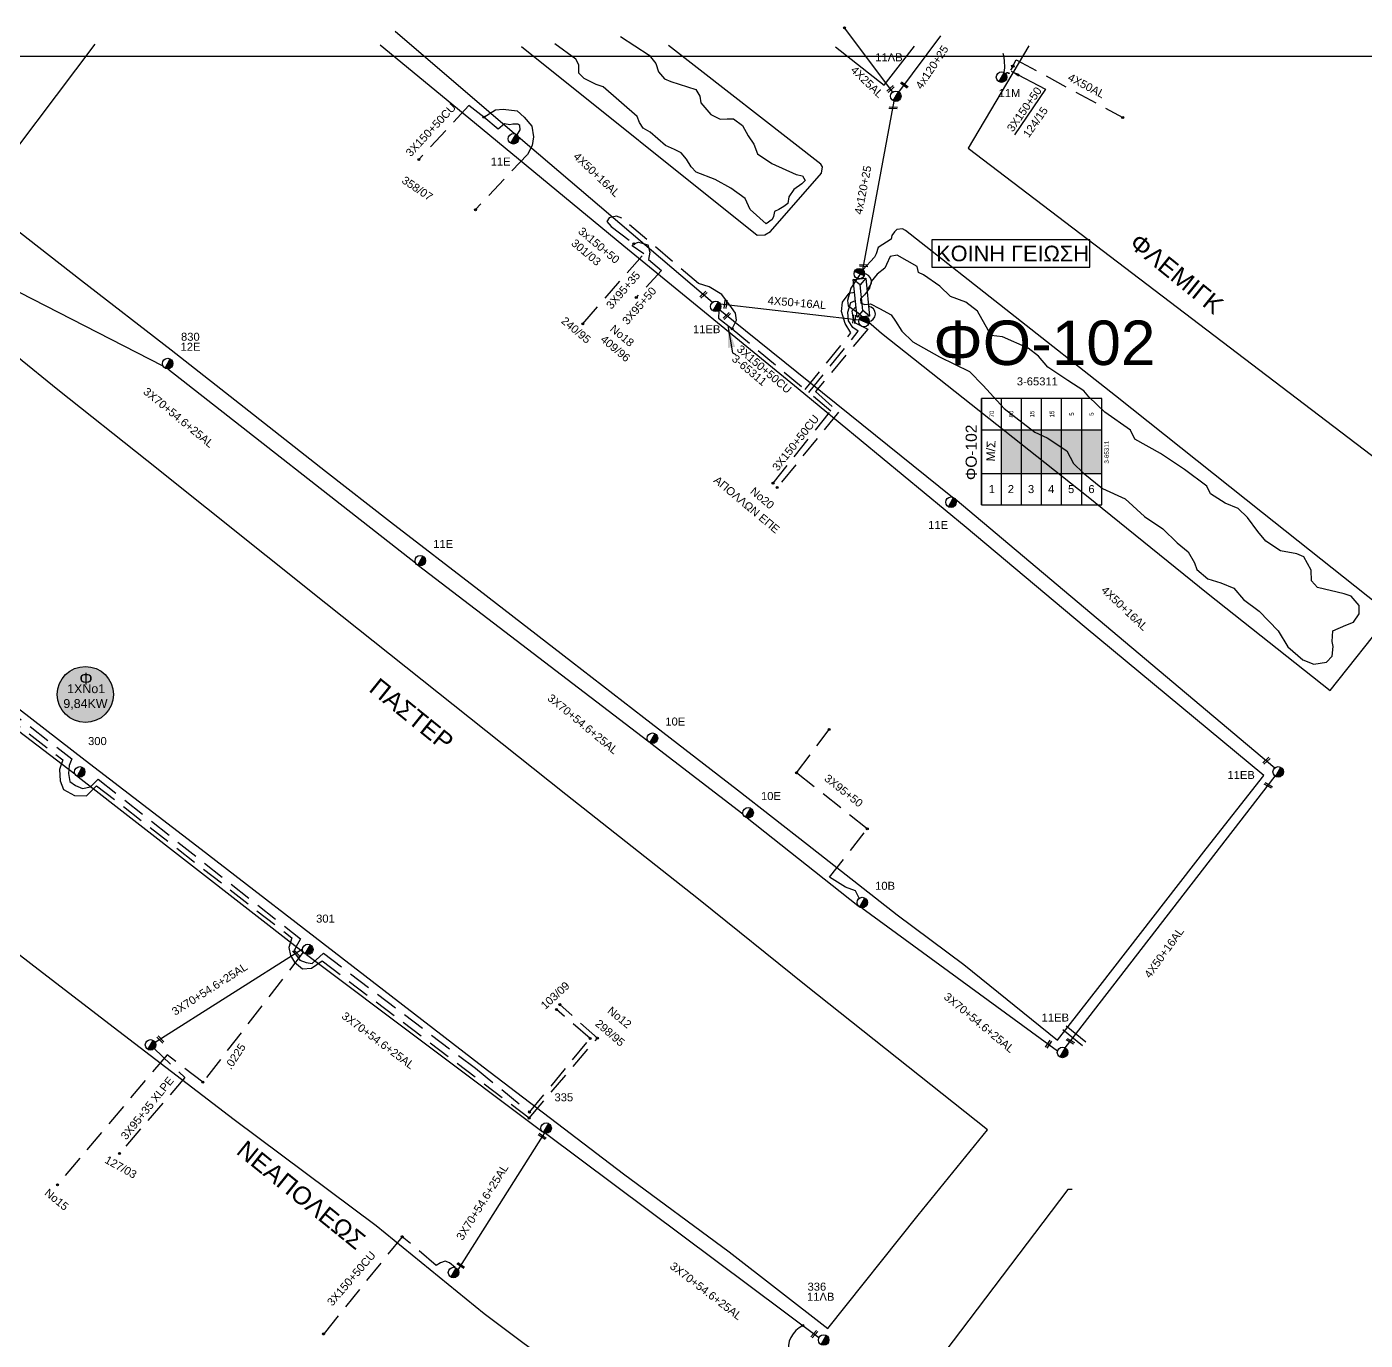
# Model space of a CAD drawing. Header units: millimetres. Extents: x 895 to 1951, y 728 to 1259.
# Drawn here: x 1597.9 to 1748.4, y 1106.6 to 1254.3 of the extents above; entities that cross this region are included whole.
import ezdxf
from ezdxf.enums import TextEntityAlignment as Align

# ---------------------------------------------------------------- set-up
doc = ezdxf.new("R2010")
doc.units = ezdxf.units.MM
doc.linetypes.add('DASHED', pattern=[19.05, 12.7, -6.35])
for name, color, linetype in [('Άγνωστα', 7, 'Continuous'), ('Ασφαλειοκιβώτια Χ.Τ 6 αναχωρήσεων', 7, 'Continuous'), ('Γέφυρες Εναέριου Δικτύου', 7, 'Continuous'), ('Γυμνά εναέρια ΧΤ και ΦΟΠ (3Φ)   4x50+16AL', 7, 'Continuous'), ('Εναέρια παροχή ΧΤ 4x25', 7, 'SYN_LINE'), ('Επιγραφές - Σχήματα', 7, 'Continuous'), ('Καλώδια ΧΤ   3x150+50CU', 7, 'DASHED'), ('Καλώδια ΧΤ   3x150AL+50XLPE', 7, 'DASHED'), ('Καλώδια ΧΤ   3x95+35 XLPE', 7, 'DASHED'), ('Μηχανική τομή', 7, 'Continuous'), ('Στύλος ΦΜ', 7, 'Continuous'), ('Στύλος ΦΜ @ 1', 7, 'Continuous'), ('Συνδέσεις', 7, 'Continuous'), ('Συνεστραμμένα ΧΤ   3x70+54.6+25 AL', 7, 'SYN_LINE'), ('Συνεστραμμένα ΧΤ   4x120+25 AL', 7, 'SYN_LINE'), ('Τομή', 7, 'Continuous'), ('Υποσταθμός εναέριος 2 στύλων', 7, 'Continuous'), ('Υποσταθμός πόλεως', 7, 'Continuous'), ('Υπόβαθρο ΔΕΗ', 7, 'Continuous'), ('Υπόγεια καλώδια Παροχών ΧΤ   .0225', 7, 'DASHED'), ('Υπόγεια καλώδια Παροχών ΧΤ   4x50AL', 7, 'DASHED'), ('Χώρος', 7, 'Continuous')]:
    doc.layers.add(name, color=color, linetype=linetype)
doc.styles.get("Standard").update_dxf_attribs({"font": 'ARIAL.TTF'})
doc.linetypes.add('SYN_LINE', pattern='A,0.5,-0.0001,["/\\/\\/\\/",Standard,S=0.1,R=0,X=0,Y=-0.05],-0.25', length=0.7501)
doc.dimstyles.new('ISO-25', dxfattribs={"dimtxt": 2.5, "dimasz": 2.5, "dimexe": 1.25, "dimexo": 0.625, "dimtad": 1, "dimtxsty": 'Standard', "dimcen": 2.5, "dimadec": 0, "dimazin": 0, "dimtfac": 1, "dimtmove": 0, "dimatfit": 3, "dimfxl": 1, "dimarcsym": 0})

# ---------------------------------------------------------------- blocks, each defined once
blk = doc.blocks.new('ΥΠΑΡΧΩΝ ΤΣΙΜΕΝΤΕΝΙΟΣ ΣΤΥΛΟΣ')
at = {"layer": 'Στύλος ΦΜ'}
blk.add_hatch(color=7, dxfattribs=at).paths.add_polyline_path([(-1.29, -2.28, 0.574793), (2.62, 0, 0.268822), (1.3, 2.27)])
at = {"layer": 'Στύλος ΦΜ', "color": 7}
blk.add_line((-1.29, -2.28), (1.3, 2.27), dxfattribs=at)
blk.add_circle((0, 0), 2.62, dxfattribs=at)
at = {"layer": 'Στύλος ΦΜ', "flags": 4}
for tag, p in [('ΤΥΠΟΣ', (-4.91, 3.03)), ('ΑΡΙΘΜΟΣ', (-4.68, 8.05))]:
    blk.add_attdef(tag, p, '', height=4, dxfattribs=at)
blk = doc.blocks.new('ΥΠΟΣΤΑΘΜΟΣ ΕΝΑΕΡΙΟΣ ΕΠΙ 2 ΣΤΥΛΩΝ')
at = {"layer": 'Υποσταθμός εναέριος 2 στύλων', "linetype": 'Continuous'}
for points in [[(-11.97, -2.11, 0.574793), (-8.45, -0.07, 0.268822), (-9.64, 1.98)], [(9.68, -2.15, 0.574793), (13.19, -0.1, 0.268822), (12.01, 1.95)]]:
    blk.add_hatch(color=256, dxfattribs=at).paths.add_polyline_path(points)
for p, q in [((-11.97, -2.11), (-9.64, 1.98)), ((9.68, -2.15), (12.01, 1.95))]:
    blk.add_line(p, q, dxfattribs=at)
for centre in [(-10.81, -0.07), (10.84, -0.1)]:
    blk.add_circle(centre, 2.36, dxfattribs=at)
at = {"layer": 'Υποσταθμός πόλεως', "linetype": 'Continuous', "ltscale": 40}
blk.add_lwpolyline([(-8.57, 2.82), (8.57, 2.82), (8.57, -2.82), (-8.57, -2.82)], close=True, dxfattribs=at)
for points in [[(-5.75, 0), (-8.57, 2.82)], [(-8.57, -2.82), (-5.75, 0)], [(-5.75, 0), (5.75, 0)], [(5.75, 0), (8.57, 2.82)], [(8.57, -2.82), (5.75, 0)]]:
    blk.add_lwpolyline(points, dxfattribs=at)
at = {"layer": 'Υποσταθμός εναέριος 2 στύλων', "ltscale": 40, "flags": 1}
for tag, p in [('ΜΕΤΑΣΧΗΜΑΤΙΣΜΟΣ', (14.09, 2.51)), ('ΙΣΧΥΣ', (14.07, -0.28)), ('ΑΡΙΘΜΟΣ', (14.19, -3))]:
    blk.add_attdef(tag, p, '', height=1.8, dxfattribs=at)
blk = doc.blocks.new('ΜΗΧΑΝΙΚΗ ΤΟΜΗ')
at = {"layer": 'Μηχανική τομή', "ltscale": 40}
for p, q in [((-1.89, 0.78), (1.89, 0.78)), ((1.89, 0), (-1.89, 0))]:
    blk.add_line(p, q, dxfattribs=at)
blk = doc.blocks.new('ΤΟΜΗ')
at = {"layer": 'Τομή', "ltscale": 40}
for p, q in [((-5.68, 0), (5.68, 0)), ((5.68, -2.33), (-5.68, -2.33))]:
    blk.add_line(p, q, dxfattribs=at)
blk = doc.blocks.new('_ΣΥΝΔΕΣΗ')
at = {"layer": 'Συνδέσεις', "linetype": 'SYN_LINE', "ltscale": 40}
blk.add_hatch(color=256, dxfattribs=at).paths.add_polyline_path([(0.5, -0.01, 1), (-0.5, -0.01, 1)])
at = {"layer": 'Συνδέσεις'}
blk.add_circle((0, -0.01), 0.5, dxfattribs=at)
blk = doc.blocks.new('ΑΣΦΑΛΕΙΟΚΙΒΩΤΙΟ ΥΠΟΣΤΑΘΜΟΥ 6 ΑΝΑΧΩΡΗΣΕΩΝ')
at = {"layer": 'Ασφαλειοκιβώτια Χ.Τ 6 αναχωρήσεων', "ltscale": 40}
for p, q in [((-23.91, 27), (23.91, 27)), ((-9.83, 27), (-9.83, -27)), ((9.83, 27), (9.83, -27)), ((-23.91, 18), (23.91, 18)), ((-23.91, 9), (23.91, 9)), ((-23.91, 0), (23.91, 0)), ((-23.91, -9), (23.91, -9)), ((-23.91, -18), (23.91, -18))]:
    blk.add_line(p, q, dxfattribs=at)
at = {"layer": 'Ασφαλειοκιβώτια Χ.Τ 6 αναχωρήσεων'}
blk.add_lwpolyline([(-23.91, -27), (23.91, -27), (23.91, 27), (-23.91, 27)], close=True, dxfattribs=at)
for s, p in [('1', (-18.59, 23.8)), ('2', (-18.59, 15.23)), ('3', (-18.59, 6.16)), ('4', (-18.59, -2.87)), ('5', (-18.59, -11.88)), ('6', (-18.59, -21.01))]:
    blk.add_text(s, height=3.6, rotation=270, dxfattribs=at).set_placement(p)
at = {"layer": 'Ασφαλειοκιβώτια Χ.Τ 6 αναχωρήσεων', "ltscale": 40}
for tag, height, p in [('ΟΝΟΜΑ', 5, (-0.27, 31.68)), ('ΚΕΙΜΕΝΟ 1', 2, (16.95, 22.41)), ('ΚΕΙΜΕΝΟ 2', 2, (16.95, 13.71)), ('ΚΕΙΜΕΝΟ 3', 2, (16.95, 4.31)), ('ΚΕΙΜΕΝΟ 4', 2, (16.95, -4.67)), ('ΚΕΙΜΕΝΟ 5', 2, (16.95, -13.51)), ('ΚΕΙΜΕΝΟ 6', 2, (16.95, -22.43)), ('ΣΧ', 2, (-0.21, -29.21))]:
    blk.add_attdef(tag, text='', height=height, dxfattribs=at).set_placement(p, align=Align.MIDDLE_CENTER)
blk = doc.blocks.new('ΧΩΡΟΣ')
at = {"layer": 'Χώρος', "ltscale": 40, "true_color": 0xff4747}
blk.add_hatch(color=13, dxfattribs=at).paths.add_polyline_path([(12.17, -0.19, 1), (-13.03, -0.19, 1)])
at = {"layer": 'Χώρος', "ltscale": 40}
blk.add_circle((-0.43, -0.19), 12.6, dxfattribs=at)
at = {"layer": 'Χώρος', "ltscale": 30, "insert": (-3.14, 9.64), "char_height": 5.4, "width": 408.8913, "attachment_point": 1}
blk.add_mtext('Φ', dxfattribs=at)
at = {"layer": 'Χώρος', "ltscale": 40}
blk.add_attdef('ΑΡΙΘΜΟΣ_001', (-5.24, -3.99), '', height=5.4, dxfattribs=at)
blk = doc.blocks.new('TSONTA XT1')
at = {"ltscale": 40}
h = blk.add_hatch(color=256, dxfattribs=at)
h.dxf.hatch_style = 1
h.paths.add_polyline_path([(595.96, 2487.66), (597.07, 2488.77), (595.96, 2489.87), (594.85, 2488.77)])
blk.add_lwpolyline([(594.85, 2488.77), (595.96, 2489.87), (597.07, 2488.77), (595.96, 2487.66)], close=True, dxfattribs=at)

msp = doc.modelspace()

# ---------------------------------------------------------------- hatches: boundary and pattern name
at = {"layer": 'Ασφαλειοκιβώτια Χ.Τ 6 αναχωρήσεων'}
for color, points in [(27, [(1709.72, 1208.95), (1707.47, 1208.95), (1707.47, 1204.03), (1709.72, 1204.03)]), (154, [(1711.97, 1208.95), (1709.72, 1208.95), (1709.72, 1204.03), (1711.97, 1204.03)]), (133, [(1714.22, 1208.95), (1711.97, 1208.95), (1711.97, 1204.03), (1714.22, 1204.03)]), (2, [(1716.47, 1208.95), (1714.22, 1208.95), (1714.22, 1204.03), (1716.47, 1204.03)]), (1, [(1718.72, 1208.95), (1716.47, 1208.95), (1716.47, 1204.03), (1718.72, 1204.03)])]:
    msp.add_hatch(color=color, dxfattribs=at).paths.add_polyline_path(points)

# ---------------------------------------------------------------- linework, layer by layer
at = {"layer": 'Άγνωστα', "color": 154, "linetype": 'DASHED', "ltscale": 0.2}
msp.add_lwpolyline([(1649.26, 1244.11), (1650.56, 1244.93), (1651.43, 1244.99), (1652.99, 1244.81), (1653.8, 1244.12), (1654.66, 1243.11), (1654.84, 1241.9), (1654.69, 1240.92), (1654.16, 1239.91), (1648.31, 1233.71)], dxfattribs=at)
at = {"layer": 'Άγνωστα', "color": 1, "linetype": 'DASHED', "ltscale": 0.2}
for points in [[(1660.38, 1220.87), (1667.23, 1228.73), (1665.95, 1229.66), (1666.13, 1229.88)], [(1666.13, 1229.88), (1666.64, 1230.06), (1667.69, 1229.75), (1667.93, 1228.94), (1667.77, 1228.1), (1669.24, 1226.85), (1666.4, 1223.84)]]:
    msp.add_lwpolyline(points, dxfattribs=at)
at = {"layer": 'Άγνωστα', "color": 6, "linetype": 'DASHED', "ltscale": 0.2}
msp.add_lwpolyline([(1691.45, 1156.29), (1691.05, 1157.13), (1689.91, 1157.53), (1688.13, 1158.65), (1692.37, 1164.09), (1684.41, 1170.39), (1688.08, 1175.27)], dxfattribs=at)
at = {"layer": 'Γέφυρες Εναέριου Δικτύου'}
msp.add_arc((1686.41, 1105.61), 2.94, 116.1221, 266.1266, dxfattribs=at)
at = {"layer": 'Γυμνά εναέρια ΧΤ και ΦΟΠ (3Φ)   4x50+16AL', "color": 154}
for points in [[(1639.27, 1253.77), (1652.69, 1242.26)], [(1653.12, 1241.94), (1674.97, 1223.29)], [(1675.84, 1223.13), (1691.44, 1221.34)]]:
    msp.add_lwpolyline(points, dxfattribs=at)
at = {"layer": 'Γυμνά εναέρια ΧΤ και ΦΟΠ (3Φ)   4x50+16AL', "color": 1}
for points in [[(1675.77, 1222.43), (1701.94, 1201.38)], [(1702.24, 1201.19), (1738.2, 1170.96)], [(1714.61, 1139.46), (1738.24, 1170.01)]]:
    msp.add_lwpolyline(points, dxfattribs=at)
at = {"layer": 'Γυμνά εναέρια ΧΤ και ΦΟΠ (3Φ)   4x50+16AL', "color": 27}
msp.add_arc((1691.95, 1225.62), 0.889, 294.1133, 89.7897, dxfattribs=at)
at = {"layer": 'Γυμνά εναέρια ΧΤ και ΦΟΠ (3Φ)   4x50+16AL', "color": 154}
msp.add_arc((1692.44, 1221.99), 0.838, 272.3752, 85.2396, dxfattribs=at)
at = {"layer": 'Εναέρια παροχή ΧΤ 4x25', "color": 27, "ltscale": 20}
msp.add_lwpolyline([(1695.23, 1246.93), (1689.8, 1254.16)], dxfattribs=at)
at = {"layer": 'Επιγραφές - Σχήματα'}
msp.add_lwpolyline([(897.66, 745.99), (1897.31, 745.99), (1897.31, 1250.94), (897.66, 1250.94)], close=True, dxfattribs=at)
at = {"layer": 'Επιγραφές - Σχήματα', "color": 190}
msp.add_lwpolyline([(1699.63, 1227.25), (1717.39, 1227.25), (1717.39, 1230.33), (1699.63, 1230.33)], close=True, dxfattribs=at)
at = {"layer": 'Καλώδια ΧΤ   3x150+50CU', "color": 154, "ltscale": 0.2}
msp.add_lwpolyline([(1652.99, 1242.11), (1653.34, 1242.68), (1653.3, 1243.16), (1653.09, 1243.32), (1652.51, 1243.32), (1652.18, 1243.24), (1651.56, 1243.36), (1650.88, 1242.76), (1649.26, 1244.11), (1647.56, 1245.43), (1641.96, 1239.34)], dxfattribs=at)
at = {"layer": 'Καλώδια ΧΤ   3x150+50CU', "color": 1, "ltscale": 0.2}
for points in [[(1677.17, 1220.32), (1677.68, 1221.3), (1677.54, 1222.08), (1677.11, 1222.72), (1676.01, 1224.16), (1674.6, 1225.04), (1673.38, 1225.42), (1664.76, 1232.77), (1664.17, 1232.99), (1663.35, 1232.79), (1663.08, 1232.38), (1663.57, 1231.81), (1666.13, 1229.88)], [(1675.66, 1222.33), (1675.63, 1221.52), (1677.17, 1220.32), (1685.38, 1213.5), (1690.52, 1219.85), (1689.87, 1220.91), (1689.46, 1222.27), (1689.59, 1223.3), (1690.32, 1224.31), (1690.93, 1224.45)], [(1646.04, 1114.76), (1645.38, 1115.28), (1644.91, 1115.49), (1644.38, 1115.28), (1643.91, 1115.01), (1640.07, 1118.24), (1631.24, 1107.3)]]:
    msp.add_lwpolyline(points, dxfattribs=at)
at = {"layer": 'Καλώδια ΧΤ   3x150+50CU', "color": 2, "ltscale": 0.2}
msp.add_lwpolyline([(1681.77, 1202.95), (1688.26, 1211.07), (1685.8, 1213.16), (1691.36, 1220.05), (1690.74, 1220.47), (1690.26, 1221.22), (1690.19, 1222.19), (1690.51, 1223.28), (1691.03, 1223.51)], dxfattribs=at)
at = {"layer": 'Καλώδια ΧΤ   3x150+50CU', "color": 133, "ltscale": 0.2}
msp.add_lwpolyline([(1691.1, 1222.81), (1690.63, 1222.29), (1690.73, 1221.63), (1691, 1220.99), (1692.41, 1220.28), (1686.54, 1213.27), (1689.14, 1210.94), (1682.24, 1202.48)], dxfattribs=at)
at = {"layer": 'Καλώδια ΧΤ   3x150AL+50XLPE', "color": 27, "linetype": 'DASHED', "ltscale": 0.05}
msp.add_lwpolyline([(1708.79, 1249.93), (1708.27, 1248.99, 0.612382), (1707.93, 1248.97)], format="xyb", dxfattribs=at)
at = {"layer": 'Καλώδια ΧΤ   3x150AL+50XLPE', "color": 6, "ltscale": 0.2}
msp.add_lwpolyline([(1577.15, 1191.91), (1602.92, 1171.97), (1602.64, 1171.21), (1602.55, 1170.31), (1602.71, 1169.41), (1603.34, 1168.95), (1604.15, 1168.63), (1605.04, 1168.8), (1605.9, 1169.67), (1628.64, 1151.71), (1628.13, 1150.8), (1627.89, 1150.27), (1628.57, 1149.33), (1629.27, 1149.05), (1629.96, 1148.97), (1631.22, 1150.1), (1648.3, 1137.17), (1654.39, 1132.24), (1661.21, 1140.51), (1657.43, 1143.77)], dxfattribs=at)
at = {"layer": 'Καλώδια ΧΤ   3x150AL+50XLPE', "color": 85, "ltscale": 0.2}
msp.add_lwpolyline([(1576.97, 1190.99), (1601.92, 1171.85), (1601.54, 1170.76), (1601.63, 1169.48), (1601.99, 1168.51), (1603.25, 1167.84), (1604.6, 1167.8), (1605.72, 1168.94), (1627.68, 1151.82), (1627.33, 1150.77), (1627.5, 1149.87), (1627.97, 1149.1), (1628.88, 1148.34), (1629.87, 1148.43), (1631.08, 1149.25), (1654.36, 1131.58), (1662.02, 1140.56), (1657.81, 1144.33)], dxfattribs=at)
at = {"layer": 'Καλώδια ΧΤ   3x95+35 XLPE', "color": 1, "ltscale": 0.2}
msp.add_lwpolyline([(1612.19, 1139.38), (1615.64, 1136.12), (1608.3, 1127.6)], dxfattribs=at)
at = {"layer": 'Συνεστραμμένα ΧΤ   3x70+54.6+25 AL', "color": 6, "ltscale": 20}
for points in [[(1613.21, 1216.1), (1578.02, 1234.15)], [(1613.72, 1215.82), (1641.57, 1194.01)], [(1641.9, 1193.69), (1667.69, 1173.99)], [(1668.03, 1173.72), (1678.39, 1165.77)], [(1678.86, 1165.32), (1691.31, 1155.48)], [(1691.77, 1155.22), (1713.76, 1139.14)]]:
    msp.add_lwpolyline(points, dxfattribs=at)
at = {"layer": 'Συνεστραμμένα ΧΤ   3x70+54.6+25 AL', "color": 1, "ltscale": 20}
for points in [[(1575.19, 1191.69), (1603.28, 1170.27)], [(1603.66, 1169.94), (1629, 1150.18)], [(1628.87, 1150.56), (1612.31, 1140.06)], [(1629.3, 1149.98), (1655.79, 1130.1)], [(1656.06, 1129.9), (1646.35, 1114.51)], [(1656.18, 1129.87), (1686.93, 1106.89)]]:
    msp.add_lwpolyline(points, dxfattribs=at)
at = {"layer": 'Συνεστραμμένα ΧΤ   3x70+54.6+25 AL', "color": 27, "linetype": 'SYN_LINE', "ltscale": 20}
msp.add_arc((1702.71, 1249.92), 5.11, 351.0576, 15.3062, dxfattribs=at)
at = {"layer": 'Συνεστραμμένα ΧΤ   4x120+25 AL', "color": 27, "linetype": 'SYN_LINE', "ltscale": 20}
for points in [[(1695.93, 1246.93), (1700.62, 1253.27)], [(1691.87, 1226.93), (1695.4, 1245.89)]]:
    msp.add_lwpolyline(points, dxfattribs=at)
at = {"layer": 'Υπόβαθρο ΔΕΗ'}
for points in [[(1605.51, 1252.33), (1592.31, 1234.85), (1604.01, 1225.74), (1614.12, 1217.94), (1622.85, 1211.08), (1631.44, 1204.32), (1638.78, 1198.6), (1648.71, 1190.96), (1659.11, 1182.91), (1667.26, 1176.61), (1677.77, 1168.47), (1685.63, 1162.34), (1695.71, 1154.42), (1703.22, 1148.83), (1713.77, 1140.33), (1718.54, 1146.48), (1730.48, 1161.83), (1736.94, 1170.08), (1716.76, 1186.85), (1703.49, 1197.98), (1684.6, 1213.57), (1665, 1229.61), (1648.19, 1243.47), (1637.59, 1252.22)], [(1653.5, 1252.05), (1679.99, 1230.85), (1680.83, 1230.89), (1681.49, 1231.24), (1687.22, 1237.83), (1687.34, 1238.52), (1687.14, 1238.83), (1670.01, 1252.18)], [(1664.63, 1253.18), (1667.86, 1251.09), (1668.61, 1250.14), (1668.88, 1249.22), (1669.56, 1248.4), (1670.27, 1248.1), (1673.1, 1247.23), (1673.55, 1246.47), (1673.55, 1246.47), (1673.66, 1245.72), (1674.79, 1244.42), (1675.84, 1243.87), (1676.61, 1243.92), (1677.34, 1243.93), (1678.32, 1243.17), (1678.96, 1242.01), (1679.62, 1241.08), (1680.04, 1239.97), (1681.65, 1238.89), (1681.65, 1238.89), (1684.37, 1237.65), (1685.07, 1237.5), (1685.37, 1236.99), (1685, 1236.63), (1684.11, 1235.98), (1683.55, 1235.16), (1683.44, 1234.42), (1683, 1234.07), (1682.43, 1233.73), (1681.92, 1233.51), (1681.81, 1232.94), (1681.69, 1232.6), (1681.01, 1232.11), (1679.21, 1233.72), (1678.65, 1234.95), (1677.04, 1236.14), (1675.25, 1237.1), (1673.13, 1237.93), (1672.55, 1238.53), (1672.05, 1239.38), (1671.45, 1240.09), (1670.7, 1240.46), (1669.69, 1240.94), (1667.95, 1242.44), (1667.17, 1242.86), (1666.75, 1243.5), (1666.48, 1244.19), (1662.66, 1247.53), (1661.88, 1247.78), (1660.52, 1248.45), (1659.92, 1249.04), (1659.92, 1249.99), (1659.6, 1250.63), (1657.22, 1252.37)], [(1688.78, 1252.02), (1694.27, 1247.71), (1697.68, 1252.08)], [(1710.54, 1252.13), (1703.72, 1240.62), (1759.11, 1198.46), (1794.45, 1243.43), (1800.59, 1251.2)], [(1715.42, 1123.56), (1714.92, 1123.54), (1698.29, 1101.6), (1702.97, 1098.91), (1719.82, 1087.87), (1742.65, 1073.13), (1774.62, 1052.72), (1786.87, 1049.05), (1787.29, 1054.75), (1790.27, 1073.12), (1796.59, 1104.41), (1801.05, 1122.67), (1805.47, 1138.43), (1809.67, 1151.95), (1814.69, 1166.22), (1819.58, 1178.86), (1825.49, 1193.32), (1832.8, 1209.14), (1837.36, 1218.44), (1842.86, 1229.02), (1845.91, 1234.59), (1829.4, 1251.16)], [(1712.42, 1247.27), (1708.9, 1242.11)], [(1744.4, 1179.66), (1751.19, 1188.2), (1736.8, 1199.64), (1720.27, 1212.78), (1696.65, 1231.37), (1696.34, 1231.54), (1695.68, 1231.47), (1695.41, 1231.23), (1695.13, 1230.82), (1695.05, 1230.4), (1693.6, 1229.47), (1693.38, 1228.74), (1693.16, 1228.37), (1691.87, 1226.93), (1690.53, 1224.9), (1690.14, 1223.49), (1690.23, 1222.89), (1691.34, 1222.09), (1693.97, 1219.81), (1717.02, 1201.56), (1730.71, 1190.5), (1744.4, 1179.66)], [(1744.62, 1185.15), (1744.72, 1186.35), (1746.17, 1186.99), (1747.03, 1187.34), (1747.66, 1188.26), (1747.66, 1189.2), (1746.77, 1190.24), (1745.98, 1190.52), (1742.97, 1191.23), (1742.31, 1191.98), (1742.27, 1193.17), (1741.43, 1194.66), (1740.67, 1195.03), (1738.81, 1195.35), (1737.16, 1196.43), (1736.28, 1197.53), (1735.12, 1199.08), (1734.07, 1200.11), (1732.6, 1200.72), (1730.96, 1201.76), (1730.54, 1202.61), (1728.03, 1204.51), (1725.33, 1206.31), (1722.44, 1207.92), (1721.96, 1208.91), (1719.08, 1210.93), (1717.26, 1212.66), (1716.73, 1213.35), (1714.92, 1214.49), (1712.66, 1216), (1711.62, 1217.22), (1710.47, 1218.14), (1707.58, 1219.41), (1706.31, 1219.57), (1704.76, 1222.31), (1703.44, 1223.29), (1701.72, 1223.96), (1700.52, 1225.1), (1698.7, 1226.39), (1698.13, 1226.63), (1697.99, 1227.3), (1695.72, 1228.61), (1694.95, 1228.43), (1694.54, 1227.53), (1694.35, 1227.14), (1693.46, 1226.46), (1692.82, 1225.63), (1692.62, 1224.88), (1692.06, 1224.14), (1691.62, 1223.67), (1691.65, 1223.19), (1692.1, 1223.06), (1692.73, 1223.11), (1693.75, 1222.61), (1695.04, 1221.9), (1695.55, 1221.19), (1696.26, 1220.06), (1697.5, 1218.84), (1700.47, 1217.16), (1703.85, 1215.51), (1705.38, 1213.94), (1707.75, 1211.37), (1711.2, 1208.7), (1712.58, 1208.04), (1714.82, 1206.59), (1715.57, 1205.18), (1716.65, 1204.12), (1718.82, 1202.37), (1721.37, 1201.2), (1723.55, 1199.2), (1725.61, 1197.81), (1727.19, 1196.25), (1728.45, 1195.22), (1729.16, 1194.01), (1729.43, 1193.24), (1730.65, 1192.22), (1732.11, 1191.76), (1733.57, 1191.16), (1734.68, 1189.86), (1736.41, 1188.58), (1738.57, 1186.34), (1739.66, 1184.55), (1741.33, 1183.11), (1742.56, 1182.6), (1744.01, 1182.85), (1744.63, 1183.51), (1744.76, 1184.6), (1744.62, 1185.15)], [(1585.61, 1226.08), (1573.85, 1210.62), (1566.59, 1201.12), (1573.91, 1195.49), (1589.08, 1183.68), (1604.42, 1171.83), (1616.97, 1162.17), (1634.57, 1148.6), (1649.19, 1137.35), (1664.96, 1125.32), (1676.85, 1116.53), (1687.94, 1107.92), (1698.09, 1120.64), (1705.9, 1130.25), (1685.51, 1146.45), (1673.38, 1156.18), (1658.49, 1167.96), (1631.48, 1189.42), (1631.48, 1189.42), (1611.37, 1205.52), (1601.36, 1213.45), (1592.09, 1220.93), (1585.61, 1226.08)], [(1592.56, 1076.04), (1603.6, 1067.5), (1613.4, 1059.9), (1635.8, 1042.01), (1636.31, 1042.48), (1659.29, 1071.41), (1674.3, 1090.23), (1658.55, 1102.63), (1649.31, 1109.57), (1637.15, 1119.46), (1621.17, 1131.36), (1608.22, 1141.32), (1599.15, 1148.27), (1587.33, 1157.39)]]:
    msp.add_lwpolyline(points, dxfattribs=at)
at = {"layer": 'Υπόγεια καλώδια Παροχών ΧΤ   .0225', "color": 1, "ltscale": 0.2}
msp.add_lwpolyline([(1628.95, 1150.22), (1617.67, 1135.62), (1613.64, 1138.7), (1601.31, 1124.08)], dxfattribs=at)
at = {"layer": 'Υπόγεια καλώδια Παροχών ΧΤ   4x50AL', "color": 27, "ltscale": 0.2}
msp.add_lwpolyline([(1708.73, 1249.85), (1709.12, 1250.56), (1709.12, 1250.56), (1709.12, 1250.56), (1721.08, 1244.06)], dxfattribs=at)

# ---------------------------------------------------------------- block references
at = {"layer": 'Ασφαλειοκιβώτια Χ.Τ 6 αναχωρήσεων', "xscale": 0.25, "yscale": 0.25, "zscale": 0.25, "rotation": 90}
msp.add_blockref('ΑΣΦΑΛΕΙΟΚΙΒΩΤΙΟ ΥΠΟΣΤΑΘΜΟΥ 6 ΑΝΑΧΩΡΗΣΕΩΝ', (1711.97, 1206.49), dxfattribs=at).add_auto_attribs({'ΟΝΟΜΑ': 'ΦΟ-102', 'ΣΧ': '3-65311', 'ΚΕΙΜΕΝΟ 2': '80', 'ΚΕΙΜΕΝΟ 1': '70', 'ΚΕΙΜΕΝΟ 3': '15', 'ΚΕΙΜΕΝΟ 4': '15', 'ΚΕΙΜΕΝΟ 5': '5', 'ΚΕΙΜΕΝΟ 6': '5'})
at = {"layer": 'Μηχανική τομή'}
for p, xscale, yscale, zscale, rotation in [((1694.92, 1247.35), 0.2500000000001383, 0.2500000000001383, 0.2500000000001383, 221.5831924250218), ((1696.58, 1247.81), 0.2500000000000844, 0.2500000000000844, 0.2500000000000844, 144.1532560737135), ((1695.28, 1245.25), 0.2499999999999217, 0.2499999999999217, 0.2499999999999217, 176.726939227407), ((1691.97, 1227.52), 0.2499999999999217, 0.2499999999999217, 0.2499999999999217, 176.726939227407), ((1673.87, 1224.23), 0.2499999999999619, 0.2499999999999619, 0.2499999999999619, 223.0100833351292), ((1676.32, 1223.08), 0.2499999999999536, 0.2499999999999536, 0.2499999999999536, 263.2916637083282), ((1676.5, 1221.84), 0.2499999999999619, 0.2499999999999619, 0.2499999999999619, 223.0100833351292), ((1690.8, 1221.41), 0.2499999999999536, 0.2499999999999536, 0.2499999999999536, 263.2916637083282), ((1737.17, 1171.83), 0.2499999999999619, 0.2499999999999619, 0.2499999999999619, 223.0100833351292), ((1737.51, 1169.06), 0.2499999999999707, 0.2499999999999707, 0.2499999999999707, 149.7536952074038), ((1628.22, 1150.15), 0.2499999999999742, 0.2499999999999742, 0.2499999999999742, 133.8528700548359), ((1612.96, 1140.48), 0.2499999999999742, 0.2499999999999742, 0.2499999999999742, 133.8528700548359), ((1712.66, 1139.94), 0.2499999999999488, 0.2499999999999488, 0.2499999999999488, 236.8898457126369), ((1715.25, 1140.3), 0.2499999999999707, 0.2499999999999707, 0.2499999999999707, 149.7536952074038), ((1655.86, 1129.59), 0.2499999999999709, 0.2499999999999709, 0.2499999999999709, 145.3713314001069), ((1646.71, 1115.08), 0.2499999999999709, 0.2499999999999709, 0.2499999999999709, 145.3713314001069), ((1686.34, 1107.34), 0.2499999999999448, 0.2499999999999448, 0.2499999999999448, 228.1985335219322)]:
    msp.add_blockref('ΜΗΧΑΝΙΚΗ ΤΟΜΗ', p, dxfattribs=dict(at, xscale=xscale, yscale=yscale, zscale=zscale, rotation=rotation))
at = {"layer": 'Στύλος ΦΜ @ 1', "ltscale": 40}
ref = msp.add_blockref('ΥΠΑΡΧΩΝ ΤΣΙΜΕΝΤΕΝΙΟΣ ΣΤΥΛΟΣ', (1695.57, 1246.46), dxfattribs=dict(at, xscale=0.2249999999999091, yscale=0.2249999999999091, zscale=0.2249999999999091))
ref.add_attrib('ΤΥΠΟΣ', '11ΛB', (1693.26, 1250.39), dxfattribs={"layer": 'Στύλος ΦΜ', "height": 0.9, "flags": 4})
ref = msp.add_blockref('ΥΠΑΡΧΩΝ ΤΣΙΜΕΝΤΕΝΙΟΣ ΣΤΥΛΟΣ', (1707.46, 1248.61), dxfattribs=dict(at, xscale=0.2249999999999091, yscale=0.2249999999999091, zscale=0.2249999999999091))
ref.add_attrib('ΤΥΠΟΣ', '11M', (1707.13, 1246.37), dxfattribs={"layer": 'Στύλος ΦΜ', "height": 0.9, "flags": 4})
ref = msp.add_blockref('ΥΠΑΡΧΩΝ ΤΣΙΜΕΝΤΕΝΙΟΣ ΣΤΥΛΟΣ', (1652.59, 1241.68), dxfattribs=dict(at, xscale=0.2249999999999091, yscale=0.2249999999999091, zscale=0.2249999999999091))
ref.add_attrib('ΤΥΠΟΣ', '11E', (1650.03, 1238.67), dxfattribs={"layer": 'Στύλος ΦΜ', "height": 0.9, "flags": 4})
ref = msp.add_blockref('ΥΠΑΡΧΩΝ ΤΣΙΜΕΝΤΕΝΙΟΣ ΣΤΥΛΟΣ', (1675.33, 1222.83), dxfattribs=dict(at, xscale=0.2249999999999091, yscale=0.2249999999999091, zscale=0.2249999999999091))
ref.add_attrib('ΤΥΠΟΣ', '11EB', (1672.77, 1219.82), dxfattribs={"layer": 'Στύλος ΦΜ', "height": 0.9, "flags": 4})
ref = msp.add_blockref('ΥΠΑΡΧΩΝ ΤΣΙΜΕΝΤΕΝΙΟΣ ΣΤΥΛΟΣ', (1613.71, 1216.41), dxfattribs=dict(at, xscale=0.2249999999999091, yscale=0.2249999999999091, zscale=0.2249999999999091))
ref.add_attrib('ΤΥΠΟΣ', '12E', (1615.16, 1217.84), dxfattribs={"layer": 'Στύλος ΦΜ', "height": 0.9, "flags": 4})
ref.add_attrib('ΑΡΙΘΜΟΣ', '830', (1615.21, 1218.97), dxfattribs={"layer": 'Στύλος ΦΜ', "height": 0.9, "flags": 4})
ref = msp.add_blockref('ΥΠΑΡΧΩΝ ΤΣΙΜΕΝΤΕΝΙΟΣ ΣΤΥΛΟΣ', (1701.78, 1200.82), dxfattribs=dict(at, xscale=0.2249999999999091, yscale=0.2249999999999091, zscale=0.2249999999999091))
ref.add_attrib('ΤΥΠΟΣ', '11E', (1699.21, 1197.81), dxfattribs={"layer": 'Στύλος ΦΜ', "height": 0.9, "flags": 4})
ref = msp.add_blockref('ΥΠΑΡΧΩΝ ΤΣΙΜΕΝΤΕΝΙΟΣ ΣΤΥΛΟΣ', (1642.11, 1194.24), dxfattribs=dict(at, xscale=0.2249999999999091, yscale=0.2249999999999091, zscale=0.2249999999999091))
ref.add_attrib('ΤΥΠΟΣ', '11E', (1643.56, 1195.67), dxfattribs={"layer": 'Στύλος ΦΜ', "height": 0.9, "flags": 4})
ref = msp.add_blockref('ΥΠΑΡΧΩΝ ΤΣΙΜΕΝΤΕΝΙΟΣ ΣΤΥΛΟΣ', (1668.21, 1174.28), dxfattribs=dict(at, xscale=0.2249999999999091, yscale=0.2249999999999091, zscale=0.2249999999999091))
ref.add_attrib('ΤΥΠΟΣ', '10E', (1669.66, 1175.71), dxfattribs={"layer": 'Στύλος ΦΜ', "height": 0.9, "flags": 4})
ref = msp.add_blockref('ΥΠΑΡΧΩΝ ΤΣΙΜΕΝΤΕΝΙΟΣ ΣΤΥΛΟΣ', (1603.82, 1170.5), dxfattribs=dict(at, xscale=0.2249999999999091, yscale=0.2249999999999091, zscale=0.2249999999999091))
ref.add_attrib('ΤΥΠΟΣ', '300', (1604.76, 1173.51), dxfattribs={"layer": 'Στύλος ΦΜ', "height": 0.9, "flags": 4})
ref = msp.add_blockref('ΥΠΑΡΧΩΝ ΤΣΙΜΕΝΤΕΝΙΟΣ ΣΤΥΛΟΣ', (1738.57, 1170.5), dxfattribs=dict(at, xscale=0.2249999999999091, yscale=0.2249999999999091, zscale=0.2249999999999091))
ref.add_attrib('ΤΥΠΟΣ', '11EB', (1732.86, 1169.7), dxfattribs={"layer": 'Στύλος ΦΜ', "height": 0.9, "flags": 4})
ref = msp.add_blockref('ΥΠΑΡΧΩΝ ΤΣΙΜΕΝΤΕΝΙΟΣ ΣΤΥΛΟΣ', (1678.97, 1165.9), dxfattribs=dict(at, xscale=0.2249999999999091, yscale=0.2249999999999091, zscale=0.2249999999999091))
ref.add_attrib('ΤΥΠΟΣ', '10E', (1680.42, 1167.33), dxfattribs={"layer": 'Στύλος ΦΜ', "height": 0.9, "flags": 4})
ref = msp.add_blockref('ΥΠΑΡΧΩΝ ΤΣΙΜΕΝΤΕΝΙΟΣ ΣΤΥΛΟΣ', (1691.8, 1155.81), dxfattribs=dict(at, xscale=0.2249999999999091, yscale=0.2249999999999091, zscale=0.2249999999999091))
ref.add_attrib('ΤΥΠΟΣ', '10B', (1693.25, 1157.24), dxfattribs={"layer": 'Στύλος ΦΜ', "height": 0.9, "flags": 4})
ref = msp.add_blockref('ΥΠΑΡΧΩΝ ΤΣΙΜΕΝΤΕΝΙΟΣ ΣΤΥΛΟΣ', (1629.46, 1150.54), dxfattribs=dict(at, xscale=0.2249999999999091, yscale=0.2249999999999091, zscale=0.2249999999999091))
ref.add_attrib('ΤΥΠΟΣ', '301', (1630.4, 1153.55), dxfattribs={"layer": 'Στύλος ΦΜ', "height": 0.9, "flags": 4})
ref = msp.add_blockref('ΥΠΑΡΧΩΝ ΤΣΙΜΕΝΤΕΝΙΟΣ ΣΤΥΛΟΣ', (1714.32, 1138.95), dxfattribs=dict(at, xscale=0.2249999999999091, yscale=0.2249999999999091, zscale=0.2249999999999091))
ref.add_attrib('ΤΥΠΟΣ', '11EB', (1711.97, 1142.43), dxfattribs={"layer": 'Στύλος ΦΜ', "height": 0.9, "flags": 4})
at = {"layer": 'Στύλος ΦΜ @ 1', "ltscale": 40, "xscale": 0.2249999999999091, "yscale": 0.2249999999999091, "zscale": 0.2249999999999091}
for p in [(1611.78, 1139.8), (1645.85, 1114.21)]:
    msp.add_blockref('ΥΠΑΡΧΩΝ ΤΣΙΜΕΝΤΕΝΙΟΣ ΣΤΥΛΟΣ', p, dxfattribs=at)
at = {"layer": 'Στύλος ΦΜ @ 1', "ltscale": 40}
ref = msp.add_blockref('ΥΠΑΡΧΩΝ ΤΣΙΜΕΝΤΕΝΙΟΣ ΣΤΥΛΟΣ', (1656.26, 1130.45), dxfattribs=dict(at, xscale=0.2249999999999091, yscale=0.2249999999999091, zscale=0.2249999999999091))
ref.add_attrib('ΤΥΠΟΣ', '335', (1657.2, 1133.46), dxfattribs={"layer": 'Στύλος ΦΜ', "height": 0.9, "flags": 4})
ref = msp.add_blockref('ΥΠΑΡΧΩΝ ΤΣΙΜΕΝΤΕΝΙΟΣ ΣΤΥΛΟΣ', (1687.46, 1106.62), dxfattribs=dict(at, xscale=0.2249999999999091, yscale=0.2249999999999091, zscale=0.2249999999999091))
ref.add_attrib('ΤΥΠΟΣ', '11ΛB', (1685.59, 1111.04), dxfattribs={"layer": 'Στύλος ΦΜ', "height": 0.9, "flags": 4})
ref.add_attrib('ΑΡΙΘΜΟΣ', '336', (1685.65, 1112.17), dxfattribs={"layer": 'Στύλος ΦΜ', "height": 0.9, "flags": 4})
at = {"layer": 'Συνδέσεις', "xscale": 0.2249999999999091, "yscale": 0.2249999999999091, "zscale": 0.2249999999999091}
for p in [(1689.8, 1254.16), (1649.26, 1244.11), (1721.08, 1244.06), (1641.96, 1239.34), (1648.31, 1233.71), (1666.13, 1229.88), (1666.4, 1223.84), (1660.38, 1220.87), (1677.17, 1220.32), (1681.77, 1202.95), (1682.24, 1202.48), (1688.08, 1175.27), (1684.41, 1170.39), (1692.37, 1164.09), (1657.43, 1143.77), (1657.81, 1144.33), (1662.02, 1140.56), (1661.21, 1140.51), (1617.67, 1135.62), (1654.36, 1131.58), (1654.39, 1132.24), (1608.3, 1127.6), (1601.31, 1124.08), (1640.07, 1118.24), (1685.12, 1108.25), (1631.24, 1107.3)]:
    msp.add_blockref('_ΣΥΝΔΕΣΗ', p, dxfattribs=at)
at = {"layer": 'Συνδέσεις', "xscale": 0.1537592417720537, "yscale": 0.1537592417720537, "zscale": 0.1537592417720537, "rotation": 333.9972223934564}
msp.add_blockref('TSONTA XT1', (1458.6, 946.08), dxfattribs=at)
at = {"layer": 'Τομή', "xscale": 0.2499999999998792, "yscale": 0.2499999999998792, "zscale": 0.2499999999998792, "rotation": 321.0116874152734}
msp.add_blockref('ΤΟΜΗ', (1715.83, 1141.04), dxfattribs=at)
at = {"layer": 'Υποσταθμός εναέριος 2 στύλων', "xscale": 0.2500000000000543, "yscale": 0.2500000000000543, "zscale": 0.2500000000000543, "rotation": 95.71318653128455}
msp.add_blockref('ΥΠΟΣΤΑΘΜΟΣ ΕΝΑΕΡΙΟΣ ΕΠΙ 2 ΣΤΥΛΩΝ', (1691.71, 1223.81), dxfattribs=at)
at = {"layer": 'Χώρος'}
ref = msp.add_blockref('ΧΩΡΟΣ', (1604.56, 1179.25), dxfattribs=dict(at, xscale=0.25, yscale=0.25, zscale=0.25))
ref.add_attrib('ΑΡΙΘΜΟΣ_001', '1ΧΝο1', (1602.41, 1179.35), dxfattribs={"ltscale": 40, "height": 1})
ref.add_attrib('ΑΡΙΘΜΟΣ_002', '9,84ΚW', (1601.98, 1177.68), dxfattribs={"ltscale": 40, "height": 1})

# ---------------------------------------------------------------- texts
at = {"layer": 'Γυμνά εναέρια ΧΤ και ΦΟΠ (3Φ)   4x50+16AL', "color": 7, "char_height": 0.9, "width": 84.1859, "attachment_point": 1}
for s, insert, rotation in [('4x120+25', (1697.72, 1247.67), 56.2845), ('4X50+16AL', (1659.86, 1240.24), 316.6586), ('4x120+25', (1690.89, 1233.28), 78.8918), ('4X50+16AL', (1681.21, 1223.97), 355.1865), ('4X50+16AL', (1719.21, 1191.48), 316.6586), ('4X50+16AL', (1723.43, 1147.75), 54.2331)]:
    msp.add_mtext(s, dxfattribs=dict(at, insert=insert, rotation=rotation))
at = {"layer": 'Εναέρια παροχή ΧΤ 4x25', "color": 7, "insert": (1691.06, 1249.96), "char_height": 0.9, "width": 84.1859, "attachment_point": 1, "rotation": 315.8688}
msp.add_mtext('4X25AL', dxfattribs=at)
at = {"layer": 'Επιγραφές - Σχήματα', "color": 190, "insert": (1700.11, 1229.66), "char_height": 1.75, "width": 17.5655, "attachment_point": 1}
msp.add_mtext('KOINH ΓΕΙΩΣΗ', dxfattribs=at)
at = {"layer": 'Επιγραφές - Σχήματα', "color": 7, "attachment_point": 1}
for s, insert, char_height, width, rotation in [('ΦΛΕΜΙΓΚ', (1722.92, 1231.21), 2, 84.1859, 321.0342), ('3X95+35', (1662.92, 1223.03), 0.9, 84.1859, 49.1954), ('3X95+50', (1664.73, 1221.28), 0.9, 84.1859, 49.1954), ('{\\H1.083x;\\C256;Μ/Σ}', (1705.73, 1205.42), 0.9, 84.1859, 88.0043), ('ΠΑΣΤΕΡ', (1637.47, 1181.2), 2, 84.1859, 321.0342), ('3X95+50', (1688.01, 1170.31), 0.9, 84.1859, 321.598), ('103/09', (1655.55, 1144.39), 0.9, 84.1859, 42.6649), ('No12', (1663.64, 1144.19), 0.9, 84.1859, 320.6735), ('298/95', (1662.28, 1142.74), 0.9, 84.1859, 319.3444), ('ΝΕΑΠΟΛΕΩΣ', (1622.56, 1129.21), 2, 34.2585, 321.0342), ('127/03', (1606.98, 1127.39), 0.9, 84.1859, 330.9384), ('No15', (1600.35, 1123.71), 0.9, 84.1859, 320.6735)]:
    msp.add_mtext(s, dxfattribs=dict(at, insert=insert, char_height=char_height, width=width, rotation=rotation))
at = {"layer": 'Επιγραφές - Σχήματα', "color": 7, "insert": (1699.78, 1221.24), "char_height": 5, "width": 84.1859, "attachment_point": 1}
msp.add_mtext('ΦΟ-102', dxfattribs=at)
at = {"layer": 'Καλώδια ΧΤ   3x150+50CU', "color": 7, "char_height": 0.9, "width": 84.1859, "attachment_point": 1}
for s, insert, rotation in [('3X150+50', (1707.99, 1242.89), 54.9354), ('3X150+50CU', (1640.38, 1240.2), 47.0764), ('124/15', (1709.79, 1242.24), 54.9354), ('358/07', (1640.44, 1237.54), 325.9386), ('3x150+50', (1660.36, 1231.83), 319.9946), ('301/03', (1659.58, 1230.49), 319.9946), ('240/95', (1658.45, 1221.75), 319.9946), ('Νο18', (1663.94, 1220.85), 319.9946), ('409/96', (1662.87, 1219.68), 319.9946), ('3X150+50CU', (1678.19, 1218.58), 319.4745), ('3-65311', (1677.63, 1217.49), 319.9946), ('3X150+50CU', (1681.6, 1204.8), 51.6827), ('ΑΠΟΛΛΩΝ ΕΠΕ', (1675.59, 1203.84), 319.9946), ('No20', (1679.7, 1202.59), 319.9946), ('3X150+50CU', (1631.54, 1110.95), 49.3247)]:
    msp.add_mtext(s, dxfattribs=dict(at, insert=insert, rotation=rotation))
at = {"layer": 'Καλώδια ΧΤ   3x150+50CU', "color": 7, "insert": (1709.18, 1214.85), "char_height": 0.9, "width": 84.1859, "attachment_point": 1}
msp.add_mtext('3-65311', dxfattribs=at)
at = {"layer": 'Καλώδια ΧΤ   3x95+35 XLPE', "color": 7, "insert": (1608.35, 1129.62), "char_height": 0.9, "width": 84.1859, "attachment_point": 1, "rotation": 51.1021}
msp.add_mtext('3X95+35 XLPE', dxfattribs=at)
at = {"layer": 'Συνεστραμμένα ΧΤ   3x70+54.6+25 AL', "color": 7, "char_height": 0.9, "width": 84.1859, "attachment_point": 1}
for insert, rotation in [((1611.45, 1213.8), 320.5193), ((1656.9, 1179.34), 320.5193), ((1614.06, 1143.82), 32.6508), ((1701.46, 1145.76), 320.5193), ((1633.72, 1143.59), 323.2804), ((1646.09, 1118.22), 57.8193), ((1670.63, 1115.47), 322.5448)]:
    msp.add_mtext('3X70+54.6+25AL', dxfattribs=dict(at, insert=insert, rotation=rotation))
at = {"layer": 'Υπόγεια καλώδια Παροχών ΧΤ   .0225', "color": 7, "insert": (1620.06, 1137.45), "char_height": 0.9, "width": 84.1859, "attachment_point": 1, "rotation": 56.5796}
msp.add_mtext('.0225', dxfattribs=at)
at = {"layer": 'Υπόγεια καλώδια Παροχών ΧΤ   4x50AL', "color": 7, "insert": (1715.24, 1249.09), "char_height": 0.9, "width": 84.1859, "attachment_point": 1, "rotation": 332.1358}
msp.add_mtext('4X50AL', dxfattribs=at)

# ---------------------------------------------------------------- leaders
at = {"layer": 'Επιγραφές - Σχήματα', "ltscale": 40}
msp.add_leader([(1708.53, 1249.27), (1712.42, 1247.27)], dimstyle='ISO-25', override={"dimasz": 1, "dimtad": 0}, dxfattribs=at)
at = {"layer": 'Επιγραφές - Σχήματα'}
msp.add_leader([(1676.69, 1220.69), (1677.2, 1217.6), (1677.57, 1217.41)], dimstyle='ISO-25', override={"dimgap": 0.625, "dimtad": 0}, dxfattribs=at)

doc.saveas('drawing.dxf')
